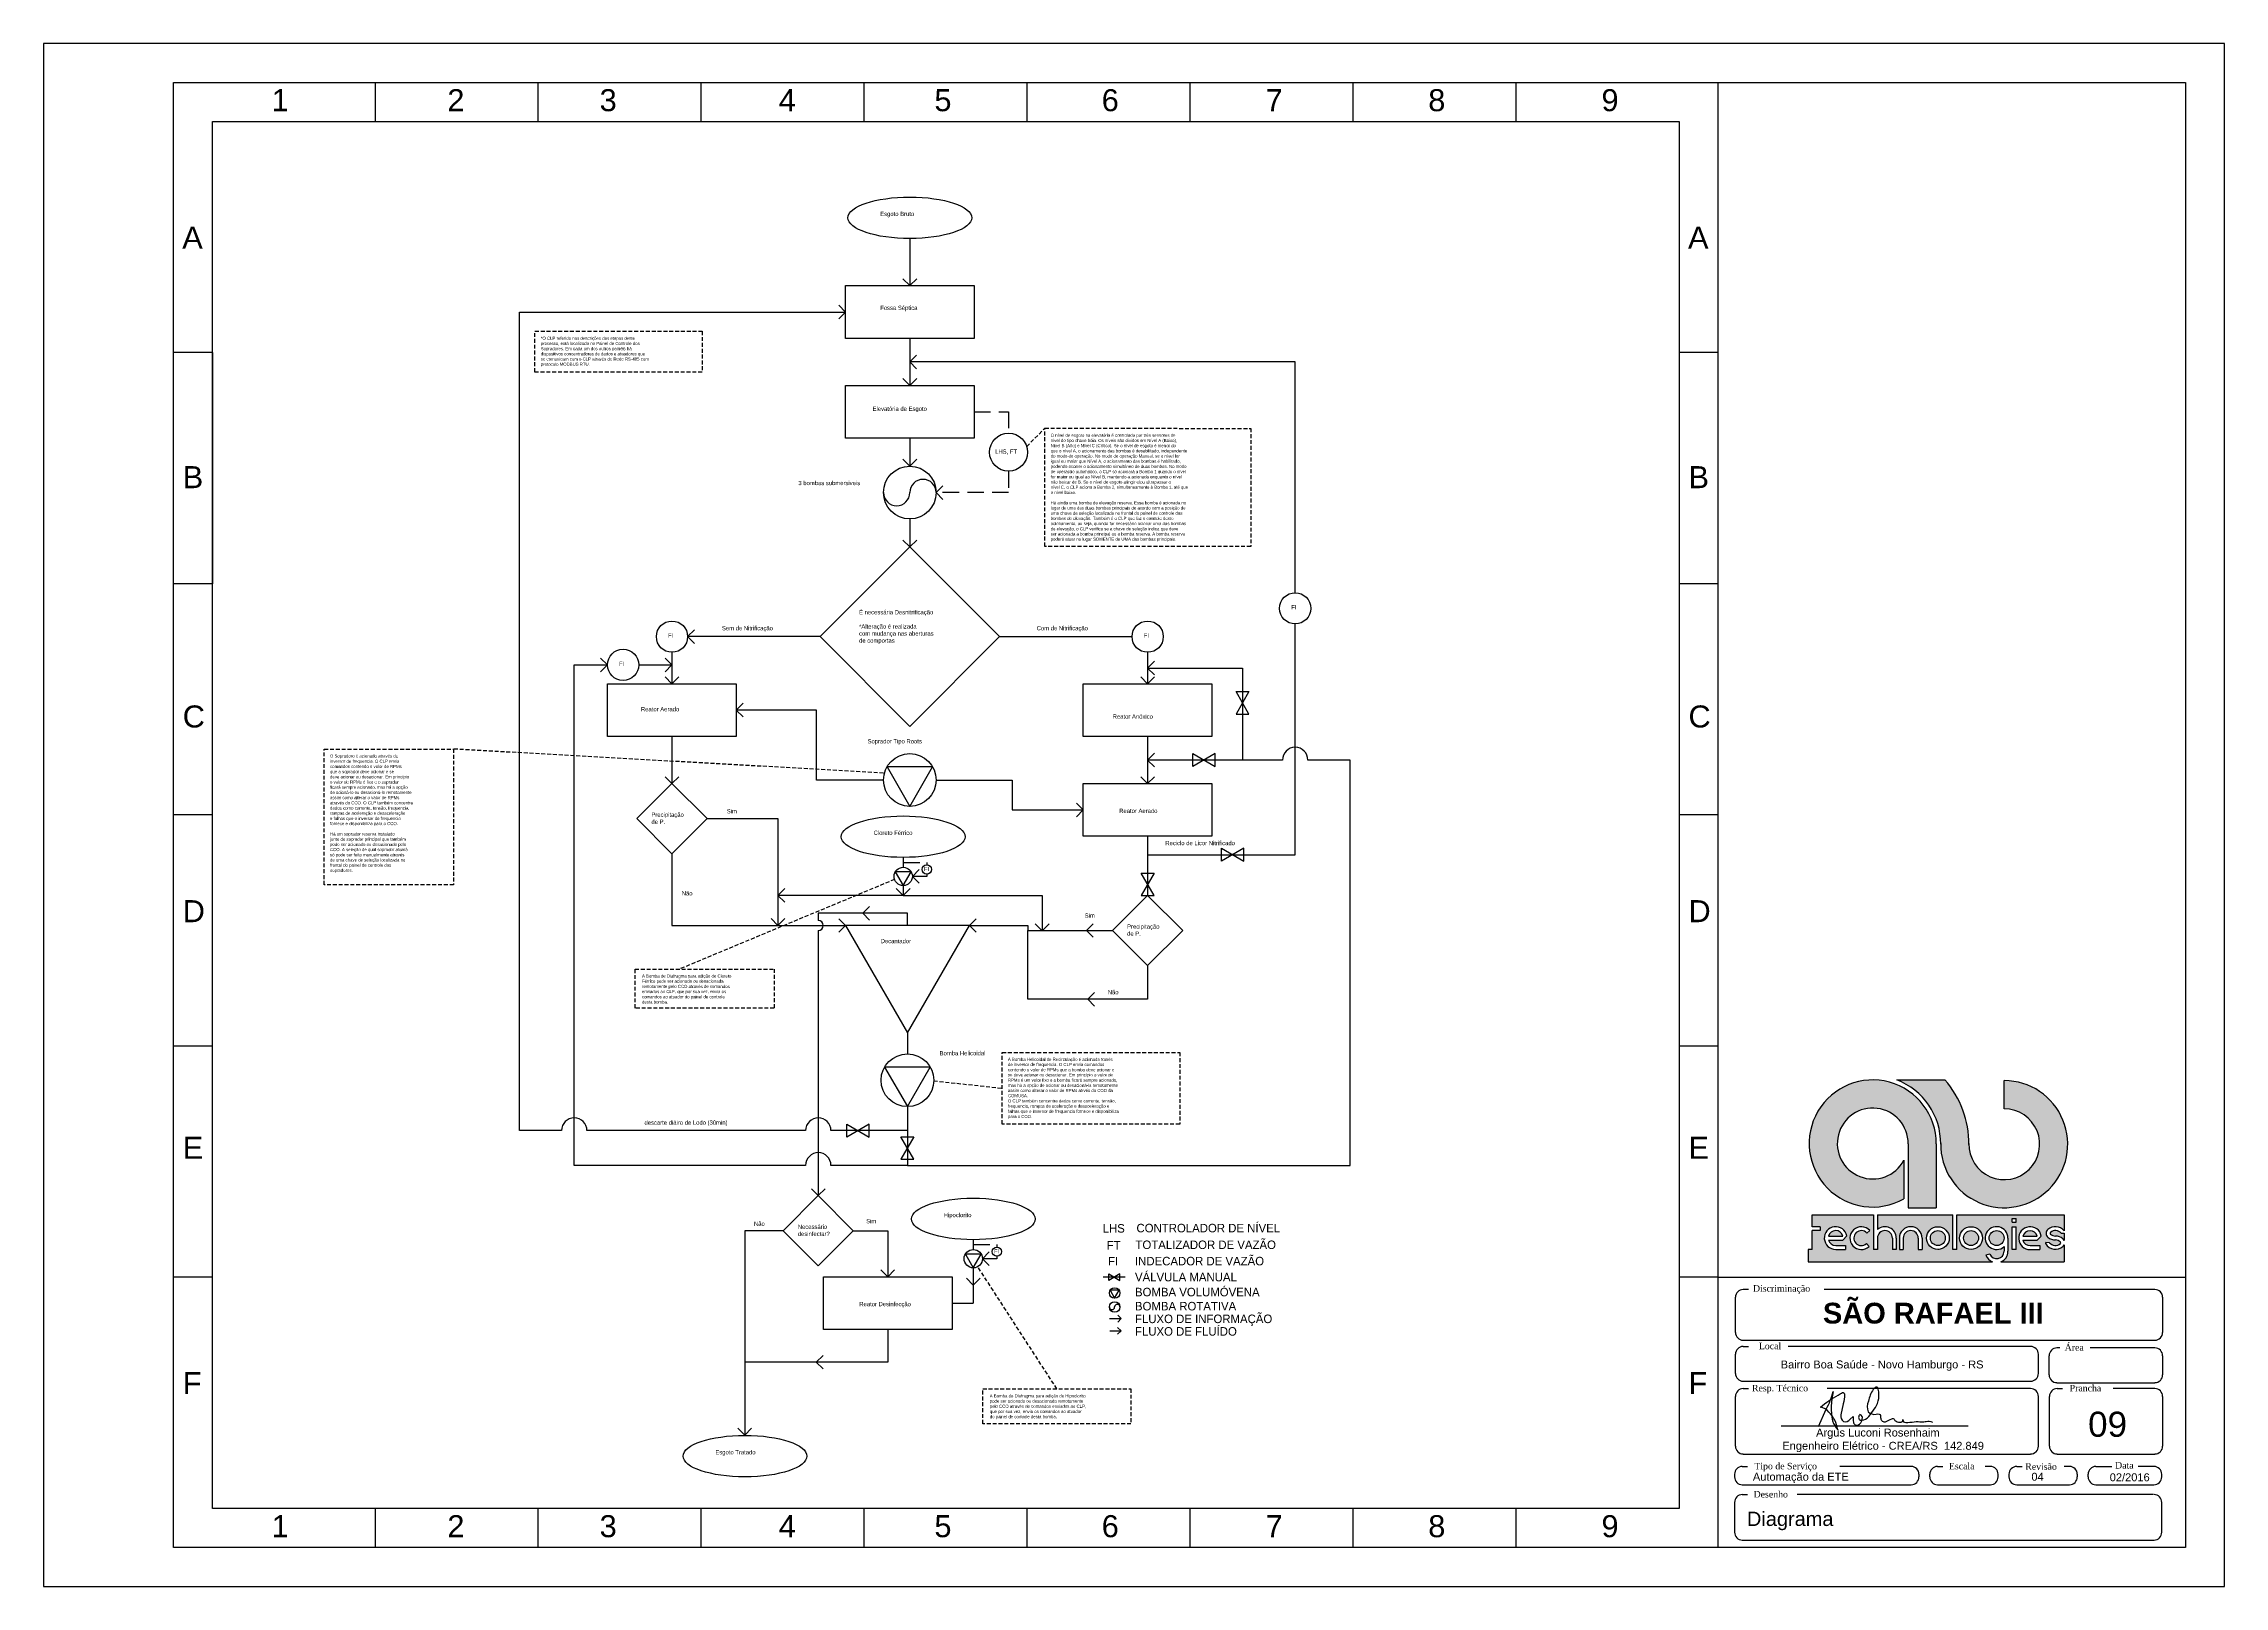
# Model space of a CAD drawing. Header units: millimetres. Extents: x 100 to 1689, y 100 to 694.
# Drawn here: x 100 to 940, y 100 to 694 of the extents above; entities that cross this region are included whole.
import ezdxf

# ---------------------------------------------------------------- set-up
doc = ezdxf.new("R2010")
doc.units = ezdxf.units.MM
doc.linetypes.add('DASHED', pattern=[0.75, 0.5, -0.25])
doc.linetypes.add('DASHED2', pattern=[9.525, 6.35, -3.175])
doc.layers.add('selo', color=7, linetype='Continuous')
doc.styles.add('Notes', font='arial.ttf', dxfattribs={"height": 3})
doc.styles.get("Standard").update_dxf_attribs({"font": 'arial.ttf'})
doc.styles.add('TSKSB', font='romanc.shx')

msp = doc.modelspace()

# ---------------------------------------------------------------- hatches: boundary and pattern name
at = {"layer": 'selo'}
h = msp.add_hatch(color=0, dxfattribs=at)
h.dxf.hatch_style = 1
h.paths.add_polyline_path([(832.332, 294.976), (813.803, 294.976, -0.314958), (830.723, 270.213, 2.4111444), (855.212, 294.705), (855.212, 283.859, -2.4512895), (841.58, 270.517, 0.1824425)])
h.paths.add_polyline_path([(835.348, 243.041), (806.369, 243.041), (806.369, 237.406, -0.6429859), (813.628, 234.095), (813.628, 229.71), (812.117, 229.71), (812.117, 234.095, 1), (806.369, 234.095), (806.369, 229.71), (804.858, 229.71), (804.858, 243.041), (781.243, 243.041), (781.243, 238.48), (784.256, 238.48), (784.256, 236.969), (781.231, 236.969), (781.231, 229.71), (779.69, 229.71), (779.69, 224.92), (850.672, 224.92, -0.2140839), (848.152, 227.478), (849.605, 227.91, 0.8212421), (855.136, 229.007), (855.136, 230.784, -4.6020199), (856.647, 234.095), (856.647, 229.007, -0.3092381), (853.852, 224.92), (878.255, 224.92), (878.255, 231.448, -0.100697), (877.776, 230.829, -0.4598796), (871.2, 231.81), (871.2, 232.322), (872.69, 232.32, 0.4270744), (876.814, 231.998, 0.4108773), (876.815, 232.632, 0.1862025), (874.919, 233.365, -0.1813245), (872.046, 234.435, -0.458616), (872.044, 237.41, -0.4177401), (878.255, 236.929), (878.255, 243.041), (836.889, 243.041), (836.889, 229.707), (835.348, 229.707)])
h.paths.add_polyline_path([(834.016, 234.095, -1), (825.247, 234.095, -1)], flags=16)
h.paths.add_polyline_path([(832.506, 234.095, -1), (826.757, 234.095, -1)], flags=0)
h.paths.add_polyline_path([(846.795, 234.095, -1), (838.025, 234.095, -1)], flags=16)
h.paths.add_polyline_path([(845.284, 234.095, -1), (839.536, 234.095, -1)], flags=0)
h.paths.add_polyline_path([(823.586, 234.095), (823.586, 229.71), (822.075, 229.71), (822.075, 234.095, 1), (816.327, 234.095), (816.327, 229.71), (814.816, 229.71), (814.816, 234.095, -1)], flags=16)
h.paths.add_polyline_path([(858.22, 241.686), (859.761, 241.686), (859.761, 240.166), (858.22, 240.166)], flags=16)
h.paths.add_polyline_path([(858.22, 238.48), (859.761, 238.48), (859.761, 229.67), (858.22, 229.67)], flags=16)
h.paths.add_polyline_path([(869.471, 234.88), (867.938, 233.296), (862.393, 233.296, 0.3380231), (865.165, 231.18), (868.911, 231.18), (868.911, 229.67), (865.165, 229.67, -2.1236634)], flags=16)
h.paths.add_polyline_path([(862.385, 234.782, -0.7677784), (867.938, 234.811)], flags=0)
h.paths.add_polyline_path([(803.381, 237.046), (802.27, 236.023, 2.4142136), (802.101, 231.962), (803.124, 230.851, -2.4142136)], flags=16)
h.paths.add_polyline_path([(794.587, 234.921), (793.054, 233.337), (787.508, 233.337, 0.3380231), (790.281, 231.221), (794.027, 231.221), (794.027, 229.71), (790.281, 229.71, -2.1236634)], flags=16)
h.paths.add_polyline_path([(793.054, 234.852), (787.5, 234.823, -0.7677784)], flags=0)
h.paths.add_polyline_path([(826.757, 234.095, 1), (832.506, 234.095, 1)], flags=0)
h.paths.add_polyline_path([(845.284, 234.095, 1), (839.536, 234.095, 1)], flags=0)
h.paths.add_polyline_path([(849.388, 234.095, 1), (855.136, 234.095, 1)], flags=17)
h.paths.add_polyline_path([(867.938, 234.811, 0.7677784), (862.385, 234.782)], flags=0)
h.paths.add_polyline_path([(874.9, 234.875, -0.1813245), (877.774, 233.804, -0.1010132), (878.255, 233.184), (878.255, 235.918), (877.13, 235.919, 0.4270744), (873.006, 236.241, 0.4108773), (873.004, 235.608, 0.1862025)], flags=17)
h.paths.add_polyline_path([(793.054, 234.852, 0.7677784), (787.5, 234.823)], flags=0)
h = msp.add_hatch(color=0, dxfattribs=at)
h.dxf.hatch_style = 1
h.paths.add_polyline_path([(816.575, 249.205), (816.575, 264.057, -8.1827777), (818.191, 270.426), (818.191, 245.768), (829.005, 245.768), (829.005, 270.371, 3.7185239)])
h = msp.add_hatch(color=0, dxfattribs=at)
h.dxf.hatch_style = 1
h.paths.add_polyline_path([(787.5, 234.823), (793.054, 234.852, 0.7677784)])
h.paths.add_polyline_path([(826.757, 234.095, 1), (832.506, 234.095, 1)])
h.paths.add_polyline_path([(839.536, 234.095, 1), (845.284, 234.095, 1)])
h.paths.add_polyline_path([(862.385, 234.782), (867.938, 234.811, 0.7677784)])

# ---------------------------------------------------------------- linework, layer by layer
for p, q in [((227.778, 664), (227.778, 679)), ((290.556, 664), (290.556, 679)), ((353.333, 664), (353.333, 679)), ((416.111, 664), (416.111, 679)), ((478.889, 664), (478.889, 679)), ((541.667, 664), (541.667, 679)), ((604.444, 664), (604.444, 679)), ((667.222, 664), (667.222, 679)), ((745, 115), (745, 679)), ((433.649, 618.905), (433.649, 600.764)), ((433.649, 600.764), (431.003, 603.41)), ((433.649, 600.764), (436.296, 603.41)), ((283.273, 275.47), (283.273, 590.621)), ((283.273, 590.621), (408.868, 590.621)), ((408.868, 590.621), (406.25, 593.238)), ((408.868, 590.621), (406.25, 588.003)), ((433.649, 580.477), (433.649, 562.336)), ((165, 575), (150, 575)), ((165, 575), (165, 486)), ((433.649, 571.407), (436.266, 574.024)), ((582.097, 571.407), (433.649, 571.407)), ((433.649, 571.407), (436.266, 568.79)), ((582.097, 482.549), (582.097, 571.407)), ((745, 575), (730, 575)), ((433.649, 562.336), (431.003, 564.982)), ((433.649, 562.336), (436.296, 564.982)), ((433.649, 542.049), (433.649, 531.256)), ((433.649, 531.256), (431.003, 533.902)), ((433.649, 531.256), (436.296, 533.902)), ((443.793, 521.112), (446.41, 523.73)), ((443.793, 521.112), (446.41, 518.495)), ((433.649, 510.969), (433.649, 500.176)), ((433.649, 500.176), (431.003, 502.822)), ((433.649, 500.176), (436.296, 502.822)), ((165, 486), (150, 486)), ((745, 486), (730, 486)), ((582.097, 381.662), (582.097, 470.52)), ((348.055, 465.638), (350.672, 468.255)), ((399.112, 465.638), (348.055, 465.638)), ((348.055, 465.638), (350.672, 463.021)), ((468.187, 465.638), (519.244, 465.638)), ((304.396, 262.093), (304.396, 454.756)), ((304.396, 454.756), (317.177, 454.756)), ((317.177, 454.756), (314.56, 457.373)), ((317.177, 454.756), (314.56, 452.139)), ((329.206, 454.756), (342.04, 454.756)), ((342.04, 454.756), (339.423, 457.373)), ((342.04, 454.756), (339.423, 452.139)), ((342.04, 459.624), (342.04, 447.497)), ((525.259, 459.624), (525.259, 447.497)), ((525.259, 453.561), (527.876, 456.178)), ((342.04, 447.497), (339.394, 450.143)), ((342.04, 447.497), (344.686, 450.143)), ((525.259, 447.497), (522.612, 450.143)), ((525.259, 453.561), (561.782, 453.561)), ((525.259, 453.561), (527.876, 450.943)), ((525.259, 447.497), (527.905, 450.143)), ((561.782, 453.561), (561.782, 418.14)), ((366.822, 437.354), (369.439, 439.971)), ((397.763, 437.354), (366.822, 437.354)), ((366.822, 437.354), (369.439, 434.737)), ((397.763, 410.444), (397.763, 437.354)), ((564.274, 435.85), (559.289, 444.483)), ((559.289, 444.483), (564.274, 444.483)), ((564.274, 444.483), (559.289, 435.85)), ((559.289, 435.85), (564.274, 435.85)), ((342.04, 427.21), (342.04, 409.069)), ((525.259, 427.21), (525.259, 409.069)), ((525.259, 418.14), (527.876, 420.757)), ((551.237, 420.632), (542.604, 415.648)), ((542.604, 415.648), (542.604, 420.632)), ((542.604, 420.632), (551.237, 415.648)), ((551.237, 415.648), (551.237, 420.632)), ((342.04, 409.069), (339.394, 411.716)), ((342.04, 409.069), (344.686, 411.716)), ((525.259, 409.069), (522.612, 411.716)), ((525.259, 418.14), (527.876, 415.523)), ((577.216, 418.14), (525.259, 418.14)), ((525.259, 409.069), (527.905, 411.716)), ((603.244, 418.14), (586.979, 418.14)), ((603.244, 262.093), (603.244, 418.14)), ((423.506, 410.444), (397.763, 410.444)), ((443.793, 410.444), (473.083, 410.444)), ((473.083, 410.444), (473.083, 398.926)), ((165, 397), (150, 397)), ((355.535, 395.574), (382.854, 395.574)), ((382.854, 395.574), (382.854, 354.425)), ((473.083, 398.926), (500.477, 398.926)), ((500.477, 398.926), (497.86, 401.543)), ((500.477, 398.926), (497.86, 396.309)), ((745, 397), (730, 397)), ((525.259, 388.783), (525.259, 365.997)), ((342.04, 382.079), (342.04, 354.425)), ((431.093, 380.632), (431.093, 376.842)), ((525.259, 381.662), (582.097, 381.662)), ((562.311, 384.154), (553.678, 379.17)), ((553.678, 379.17), (553.678, 384.154)), ((553.678, 384.154), (562.311, 379.17)), ((562.311, 379.17), (562.311, 384.154)), ((431.093, 369.787), (431.093, 365.997)), ((434.621, 373.314), (437.238, 375.931)), ((434.621, 373.314), (437.238, 370.697)), ((527.751, 365.997), (522.766, 374.63)), ((522.766, 374.63), (527.751, 374.63)), ((527.751, 374.63), (522.766, 365.997)), ((382.854, 365.997), (385.471, 368.614)), ((431.093, 365.997), (382.854, 365.997)), ((382.854, 365.997), (385.471, 363.38)), ((415.561, 359.12), (418.178, 361.738)), ((431.093, 365.997), (428.447, 368.643)), ((431.093, 365.997), (433.739, 368.643)), ((431.093, 365.997), (484.621, 365.997)), ((484.621, 365.997), (484.621, 352.363)), ((522.766, 365.997), (527.751, 365.997)), ((342.04, 354.425), (408.868, 354.425)), ((382.854, 354.425), (380.208, 357.071)), ((382.854, 354.425), (385.5, 357.071)), ((432.725, 359.12), (398.396, 359.12)), ((398.396, 359.12), (398.396, 356.344)), ((408.868, 354.425), (406.25, 357.042)), ((408.868, 354.425), (406.25, 351.808)), ((415.561, 359.12), (418.178, 356.503)), ((432.725, 354.425), (432.725, 359.12)), ((456.582, 354.425), (459.199, 357.042)), ((456.582, 354.425), (459.199, 351.808)), ((456.582, 354.425), (479.161, 354.425)), ((479.161, 354.425), (479.161, 352.502)), ((484.621, 352.363), (481.975, 355.01)), ((484.621, 352.363), (487.267, 355.01)), ((501.677, 352.502), (504.294, 355.119)), ((398.396, 352.506), (398.396, 352.398)), ((398.396, 352.398), (398.396, 250.424)), ((479.161, 352.502), (511.763, 352.502)), ((479.161, 326.049), (479.161, 352.502)), ((501.677, 352.502), (504.294, 349.884)), ((525.259, 339.006), (525.259, 326.049)), ((502.21, 326.049), (504.827, 328.666)), ((525.259, 326.049), (479.161, 326.049)), ((502.21, 326.049), (504.827, 323.432)), ((432.725, 313.103), (432.725, 304.982)), ((165, 308), (150, 308)), ((745, 308), (730, 308)), ((418.001, 277.962), (409.368, 272.978)), ((409.368, 272.978), (409.368, 277.962)), ((409.368, 277.962), (418.001, 272.978)), ((418.001, 272.978), (418.001, 277.962)), ((432.725, 284.695), (432.725, 275.47)), ((299.514, 275.47), (283.273, 275.47)), ((393.515, 275.47), (309.277, 275.47)), ((432.725, 275.47), (403.278, 275.47)), ((435.217, 264.465), (430.233, 273.098)), ((430.233, 273.098), (435.217, 273.098)), ((435.217, 273.098), (430.233, 264.465)), ((432.725, 275.47), (432.725, 262.093)), ((393.515, 262.093), (304.396, 262.093)), ((432.725, 262.093), (403.278, 262.093)), ((430.233, 264.465), (435.217, 264.465)), ((432.725, 262.093), (603.244, 262.093)), ((398.396, 250.424), (395.75, 253.071)), ((398.396, 250.424), (401.043, 253.071)), ((370.097, 236.929), (370.074, 158.127)), ((384.901, 236.929), (370.097, 236.929)), ((411.891, 236.929), (425.142, 236.929)), ((425.142, 236.929), (425.142, 219.182)), ((458.103, 233.464), (458.103, 229.674)), ((461.63, 226.146), (464.247, 228.763)), ((165, 219), (150, 219)), ((425.142, 219.182), (422.496, 221.828)), ((425.142, 219.182), (427.788, 221.828)), ((458.103, 215.953), (455.456, 218.599)), ((458.103, 222.619), (458.103, 209.038)), ((458.103, 215.953), (460.749, 218.599)), ((461.63, 226.146), (464.247, 223.529)), ((516.587, 219.015), (508.077, 219.015)), ((514.593, 220.261), (510.276, 217.769)), ((510.276, 217.769), (510.276, 220.261)), ((510.276, 220.261), (514.593, 217.769)), ((514.593, 217.769), (514.593, 220.261)), ((745, 219), (730, 219)), ((449.924, 209.038), (458.103, 209.038)), ((515.072, 203.086), (513.763, 204.394)), ((515.072, 203.086), (513.763, 201.777)), ((425.142, 198.895), (425.142, 186.317)), ((510.642, 198.405), (515.012, 198.405)), ((515.012, 198.405), (513.704, 199.713)), ((515.012, 198.405), (513.704, 197.096)), ((425.142, 186.317), (370.097, 186.317)), ((397.62, 186.317), (400.237, 188.934)), ((397.62, 186.317), (400.237, 183.7)), ((370.074, 158.251), (367.427, 160.897)), ((370.074, 158.251), (372.72, 160.897)), ((227.778, 115), (227.778, 130)), ((290.556, 115), (290.556, 130)), ((353.333, 115), (353.333, 130)), ((416.111, 115), (416.111, 130)), ((478.889, 115), (478.889, 130)), ((541.667, 115), (541.667, 130)), ((604.444, 115), (604.444, 130)), ((667.222, 115), (667.222, 130))]:
    msp.add_line(p, q)
at = {"linetype": 'DASHED2'}
for p, q in [((458.431, 552.193), (471.686, 552.193)), ((471.686, 552.193), (471.686, 543.973)), ((471.686, 529.332), (471.686, 521.112)), ((471.686, 521.112), (443.793, 521.112)), ((431.093, 378.737), (440.175, 378.737)), ((440.175, 378.737), (440.175, 377.808)), ((440.175, 373.314), (434.621, 373.314)), ((440.175, 374.243), (440.175, 373.314)), ((458.103, 231.569), (467.185, 231.569)), ((467.185, 231.569), (467.185, 230.64)), ((467.185, 227.075), (467.185, 226.146)), ((467.185, 226.146), (461.63, 226.146)), ((510.531, 203.086), (515.072, 203.086))]:
    msp.add_line(p, q, dxfattribs=at)
at = {"linetype": 'DASHED', "ltscale": 3}
for p, q in [((478.669, 538.852), (485.656, 545.866)), ((423.506, 413.116), (257.93, 422.357)), ((427.761, 372.155), (345.005, 337.679)), ((442.866, 294.635), (469.203, 291.799)), ((490.288, 176.024), (459.815, 223.062))]:
    msp.add_line(p, q, dxfattribs=at)
for points in [[(100, 100), (940, 100), (940, 693.939), (100, 693.939)], [(150, 679), (925, 679), (925, 115), (150, 115)], [(165, 664), (730, 664), (730, 130), (165, 130)], [(408.868, 600.764), (458.431, 600.764), (458.431, 580.477), (408.868, 580.477)], [(408.868, 562.336), (458.431, 562.336), (458.431, 542.049), (408.868, 542.049)], [(468.187, 465.638), (433.649, 500.176), (399.112, 465.638), (433.649, 431.101)], [(317.258, 447.497), (366.822, 447.497), (366.822, 427.21), (317.258, 427.21)], [(500.477, 447.497), (550.04, 447.497), (550.04, 427.21), (500.477, 427.21)], [(433.649, 400.302), (442.432, 415.515), (424.867, 415.515)], [(342.04, 382.079), (355.535, 395.574), (342.04, 409.069), (328.545, 395.574)], [(500.477, 409.069), (550.04, 409.069), (550.04, 388.783), (500.477, 388.783)], [(431.093, 369.787), (434.148, 375.078), (428.038, 375.078)], [(525.259, 339.006), (538.754, 352.502), (525.259, 365.997), (511.763, 352.502)], [(408.868, 354.425), (432.725, 313.103), (456.582, 354.425)], [(432.725, 284.697), (441.508, 299.909), (423.942, 299.909)], [(398.396, 223.434), (411.891, 236.929), (398.396, 250.424), (384.901, 236.929)], [(458.103, 222.619), (461.158, 227.91), (455.048, 227.91)], [(400.36, 219.182), (449.924, 219.182), (449.924, 198.895), (400.36, 198.895)], [(512.545, 210.93), (514.302, 213.972), (510.789, 213.972)]]:
    msp.add_lwpolyline(points, close=True)
for points in [[(289.254, 583.207), (353.657, 583.207), (353.657, 567.512), (289.254, 567.512)], [(485.656, 545.866), (564.988, 545.816), (564.988, 500.336), (485.656, 500.386)], [(208.075, 422.357), (257.93, 422.357), (257.93, 370.074), (208.075, 370.074)], [(327.804, 337.679), (381.394, 337.679), (381.394, 322.611), (327.804, 322.611)], [(469.203, 305.597), (537.629, 305.597), (537.629, 278.001), (469.203, 278.001)], [(461.761, 176.024), (518.816, 176.024), (518.816, 162.603), (461.761, 162.603)]]:
    msp.add_lwpolyline(points, close=True, dxfattribs=at)
for centre, radius in [((471.686, 536.653), 7.321), ((433.649, 521.112), 10.143), ((582.097, 476.534), 6.014), ((342.04, 465.638), 6.014), ((525.259, 465.638), 6.014), ((323.191, 454.756), 6.014), ((433.649, 410.444), 10.143), ((431.093, 373.314), 3.528), ((440.175, 376.025), 1.783), ((432.725, 294.839), 10.143), ((458.103, 226.146), 3.528), ((467.185, 228.857), 1.783), ((512.545, 212.958), 2.029), ((512.545, 207.559), 2.029)]:
    msp.add_circle(centre, radius)
for centre, radius, start, end in [((428.578, 521.112), 5.072, 180, 0), ((438.721, 521.112), 5.072, 0, 180), ((582.097, 418.14), 4.881, 0, 180), ((398.396, 354.425), 1.919, 270, 90), ((304.396, 275.47), 4.881, 0, 180), ((398.396, 275.47), 4.881, 0, 180), ((398.396, 262.093), 4.881, 0, 180), ((511.531, 207.559), 1.014, 180, 0), ((513.56, 207.559), 1.014, 0, 180)]:
    msp.add_arc(centre, radius, start, end)
for centre in [(433.649, 626.892), (431.093, 388.619), (458.103, 241.451), (370.155, 150.14)]:
    msp.add_ellipse(centre, major_axis=(23.841, 0), ratio=0.3350162)
at = {"layer": 'selo', "color": 0}
for p, q in [((813.803, 294.976), (832.332, 294.976)), ((855.212, 283.859), (855.212, 294.705)), ((818.191, 270.426), (818.191, 245.768)), ((829.005, 270.371), (829.005, 245.768)), ((816.575, 264.057), (816.575, 249.205)), ((818.191, 245.768), (829.005, 245.768)), ((781.231, 229.71), (781.231, 236.969)), ((784.256, 236.969), (781.231, 236.969)), ((781.243, 238.48), (781.243, 243.041)), ((781.243, 243.041), (804.858, 243.041)), ((784.256, 238.48), (781.243, 238.48)), ((784.256, 238.48), (784.256, 236.969)), ((802.27, 236.023), (803.381, 237.046)), ((804.858, 243.041), (804.858, 229.71)), ((806.369, 243.041), (806.369, 237.406)), ((806.369, 243.041), (835.348, 243.041)), ((835.348, 229.707), (835.348, 243.041)), ((836.889, 243.041), (878.255, 243.041)), ((836.889, 229.707), (836.889, 243.006)), ((858.22, 240.166), (858.22, 241.686)), ((858.22, 241.686), (859.761, 241.686)), ((858.22, 240.166), (859.761, 240.166)), ((858.22, 229.67), (858.22, 238.48)), ((858.22, 238.48), (859.761, 238.48)), ((859.761, 240.166), (859.761, 241.686)), ((859.761, 229.67), (859.761, 238.48)), ((877.13, 235.919), (878.255, 235.918)), ((878.255, 243.041), (878.255, 236.929)), ((878.255, 235.918), (878.255, 233.184)), ((781.231, 229.71), (779.69, 229.71)), ((779.69, 229.71), (779.69, 224.92)), ((787.5, 234.823), (793.054, 234.852)), ((787.508, 233.337), (793.054, 233.337)), ((790.281, 231.221), (794.027, 231.221)), ((790.281, 229.71), (794.027, 229.71)), ((793.054, 233.337), (794.587, 234.921)), ((794.027, 231.221), (794.027, 229.71)), ((802.101, 231.962), (803.124, 230.851)), ((806.369, 229.71), (804.858, 229.71)), ((806.369, 234.095), (806.369, 229.71)), ((812.117, 234.095), (812.117, 229.71)), ((813.628, 229.71), (812.117, 229.71)), ((813.628, 234.095), (813.628, 229.71)), ((814.816, 234.095), (814.816, 229.71)), ((814.816, 229.71), (816.327, 229.71)), ((816.327, 234.095), (816.327, 229.71)), ((822.075, 234.095), (822.075, 229.71)), ((822.075, 229.71), (823.586, 229.71)), ((823.586, 234.095), (823.586, 229.71)), ((830.17, 229.743), (829.632, 229.71)), ((836.889, 229.707), (835.348, 229.707)), ((849.605, 227.91), (848.152, 227.478)), ((855.136, 230.784), (855.136, 229.007)), ((856.647, 234.095), (856.647, 229.007)), ((859.761, 229.67), (858.22, 229.67)), ((862.385, 234.782), (867.938, 234.811)), ((862.393, 233.296), (867.938, 233.296)), ((865.165, 231.18), (868.911, 231.18)), ((865.165, 229.67), (868.911, 229.67)), ((867.938, 233.296), (869.471, 234.88)), ((868.911, 231.18), (868.911, 229.67)), ((872.69, 232.32), (871.2, 232.322)), ((871.2, 231.81), (871.2, 232.322)), ((878.255, 231.448), (878.255, 224.92)), ((745, 219), (925, 219)), ((779.69, 224.92), (850.672, 224.92)), ((853.852, 224.92), (878.255, 224.92)), ((751.607, 211.283), (751.607, 197.783)), ((756.689, 214.332), (754.656, 214.332)), ((913.214, 214.332), (785.841, 214.332)), ((916.263, 197.783), (916.263, 211.283)), ((754.656, 194.734), (913.214, 194.734)), ((751.607, 189.347), (751.607, 181.994)), ((754.656, 192.396), (756.689, 192.396)), ((865.345, 192.396), (771.935, 192.396)), ((868.395, 181.994), (868.395, 189.347)), ((872.46, 181.435), (872.46, 188.788)), ((876.564, 191.837), (875.509, 191.837)), ((913.214, 191.837), (888.362, 191.837)), ((916.263, 181.435), (916.263, 188.788)), ((754.656, 178.944), (865.345, 178.944)), ((875.509, 178.385), (913.214, 178.385)), ((751.607, 173.136), (751.607, 153.977)), ((754.656, 176.185), (756.689, 176.185)), ((865.345, 176.185), (786.998, 176.185)), ((868.395, 153.977), (868.395, 173.136)), ((872.551, 173.136), (872.551, 153.977)), ((875.6, 176.185), (877.633, 176.185)), ((913.214, 176.185), (897.135, 176.189)), ((916.263, 153.977), (916.263, 173.136)), ((769.313, 161.862), (841.301, 161.862)), ((751.26, 143.148), (751.26, 142.132)), ((754.309, 146.198), (756.342, 146.198)), ((754.656, 150.928), (865.345, 150.928)), ((819.358, 146.198), (791.916, 146.198)), ((822.408, 142.132), (822.408, 143.148)), ((826.473, 143.148), (826.473, 142.132)), ((829.522, 146.198), (831.555, 146.198)), ((849.85, 146.198), (847.818, 146.198)), ((852.9, 142.132), (852.9, 143.148)), ((856.965, 143.148), (856.965, 142.132)), ((860.014, 146.198), (862.047, 146.198)), ((875.6, 150.928), (913.214, 150.928)), ((880.342, 146.198), (878.31, 146.198)), ((883.392, 142.132), (883.392, 143.148)), ((887.457, 143.148), (887.457, 142.132)), ((890.506, 146.198), (896.702, 146.198)), ((912.867, 146.198), (906.789, 146.198)), ((915.916, 142.132), (915.916, 143.148)), ((754.309, 139.083), (819.358, 139.083)), ((754.309, 135.362), (756.342, 135.362)), ((912.721, 135.313), (775.47, 135.362)), ((829.522, 139.083), (849.85, 139.083)), ((860.014, 139.083), (880.342, 139.083)), ((890.506, 139.083), (912.867, 139.083)), ((751.26, 132.313), (751.26, 120.825)), ((915.892, 120.81), (915.941, 132.313)), ((754.309, 117.825), (912.892, 117.825))]:
    msp.add_line(p, q, dxfattribs=at)
msp.add_lwpolyline([(745, 115), (745, 219), (925, 219), (925, 115)], close=True, dxfattribs=at)
at = {"layer": 'selo', "color": 0, "linetype": 'Continuous', "transparency": 33554687}
msp.add_lwpolyline([(783.715, 161.571), (786.63, 168.216, 0.0599304), (789.332, 175.039, 0.114734), (789.083, 163.667, 0.1055746), (791.11, 160.291, 0.1527921), (787.626, 167.079, 0.174248), (784.39, 169.033, -0.042414), (791.181, 173.618, 0.0315245), (792.887, 174.613, -0.5909512), (793.634, 173.831, -0.0720003), (793.172, 170.242), (792.283, 166.013, 0.292783), (793.279, 163.419, 0.292783), (795.874, 164.343), (797.012, 165.373, 0.0842368), (797.118, 163.205, 0.426622), (798.789, 162.033, 0.2406477), (800.531, 164.414, 0.3821758), (799.642, 166.155, 0.4936061), (799.642, 163.987, 0.2209073), (802.416, 164.769, 0.0807285), (806.398, 170.455, 0.1135703), (806.913, 174.353, 0.1019582), (806.479, 176.38, 0.3561959), (805.743, 176.663, 0.1925252), (804.762, 175.821, 0.0988767), (802.913, 171.308, 0.195151), (802.807, 167.221, 0.2463023), (805.864, 166.262, -0.1244237), (807.065, 166.311, -0.323775), (807.565, 165.755, 0.1156411), (807.713, 164.343, 0.4327556), (809.704, 163.419, -0.0314428), (811.857, 164.539, -0.3432079), (812.819, 164.331, 0.2483362), (814.468, 163.277), (815.444, 163.245, 0.5538728), (816.152, 164.188, 0.4741882), (817.241, 163.134, 0.0489926), (820.548, 163.348, -0.0709642), (823.463, 163.312, 0.086771), (825.089, 163.518, -0.1513319), (827.532, 163.236)], format="xyb", dxfattribs=at)
at = {"layer": 'selo', "color": 0}
for centre, radius in [((829.632, 234.095), 4.385), ((829.632, 234.095), 2.874), ((842.41, 234.095), 4.385), ((842.41, 234.095), 2.874), ((852.262, 234.095), 2.874)]:
    msp.add_circle(centre, radius, dxfattribs=at)
for centre, radius, start, end in [((804.537, 270.507), 24.468, 359.679954, 299.471579), ((804.557, 270.496), 26.168, 359.379886, 69.308849), ((855.191, 270.236), 24.468, 179.365883, 89.952778), ((804.557, 270.496), 37.024, 359.354192, 41.391096), ((804.549, 270.498), 13.643, 359.697906, 331.828115), ((855.212, 270.225), 13.634, 178.813767, 90), ((790.281, 234.095), 4.385, 10.860063, 270), ((790.281, 234.095), 2.874, 15.261662, 165.326761), ((800.155, 234.077), 4.385, 42.622082, 312.622082), ((800.155, 234.077), 2.874, 42.622082, 312.622082), ((809.243, 234.095), 4.385, 0, 130.961787), ((809.243, 234.095), 2.874, 0, 180), ((819.201, 234.095), 4.385, 0, 180), ((819.201, 234.095), 2.874, 0, 180), ((852.262, 234.095), 4.385, 0, 310.961787), ((865.165, 234.054), 4.385, 10.860063, 270), ((865.165, 234.054), 2.874, 15.261662, 165.326761), ((873.325, 235.923), 1.963, 130.761971, 229.309765), ((874.912, 234.101), 4.379, 40.226229, 130.915223), ((873.325, 235.923), 0.45, 127.135516, 232.259148), ((874.902, 237.699), 2.824, 227.775734, 270.15365), ((874.914, 234.106), 2.863, 39.285028, 131.78937), ((790.281, 234.095), 2.874, 195.294234, 270), ((852.262, 229.007), 4.385, 200.399608, 248.734403), ((852.262, 229.007), 2.874, 202.422877, 0), ((852.262, 229.007), 4.385, 291.265597, 0), ((865.165, 234.054), 2.874, 195.294234, 270), ((874.908, 234.138), 4.379, 212.128282, 310.915223), ((874.91, 237.732), 4.367, 229.010816, 270.041767), ((874.906, 234.133), 2.863, 219.285028, 311.78937), ((874.909, 230.508), 4.367, 49.010816, 90.041767), ((874.918, 230.541), 2.824, 47.775734, 90.15365), ((876.494, 232.316), 0.45, 307.135516, 52.259148), ((876.494, 232.316), 1.963, 26.237505, 49.309765), ((876.494, 232.316), 1.963, 310.761971, 333.762495), ((754.656, 211.283), 3, 90, 180), ((913.214, 211.283), 3, 0, 90), ((754.656, 197.783), 3, 180, 270), ((913.214, 197.783), 3, 270, 0), ((754.656, 189.347), 3, 90, 180), ((865.345, 189.347), 3, 0, 90), ((875.509, 188.788), 3, 90, 180), ((913.214, 188.788), 3, 0, 90), ((754.656, 181.994), 3, 180, 270), ((865.345, 181.994), 3, 270, 0), ((875.509, 181.435), 3, 180, 270), ((913.214, 181.435), 3, 270, 0), ((754.656, 173.136), 3, 90, 180), ((865.345, 173.136), 3, 0, 90), ((875.6, 173.136), 3, 90, 180), ((913.214, 173.136), 3, 0, 90), ((754.656, 153.977), 3, 180, 270), ((865.345, 153.977), 3, 270, 0), ((875.6, 153.977), 3, 180, 270), ((913.214, 153.977), 3, 270, 0), ((754.309, 143.148), 3, 90, 180), ((819.358, 143.148), 3, 0, 90), ((829.522, 143.148), 3, 90, 180), ((849.85, 143.148), 3, 0, 90), ((860.014, 143.148), 3, 90, 180), ((880.342, 143.148), 3, 0, 90), ((890.506, 143.148), 3, 90, 180), ((912.867, 143.148), 3, 0, 90), ((754.309, 142.132), 3, 180, 270), ((754.309, 132.313), 3, 90, 180), ((819.358, 142.132), 3, 270, 0), ((829.522, 142.132), 3, 180, 270), ((849.85, 142.132), 3, 270, 0), ((860.014, 142.132), 3, 180, 270), ((880.342, 142.132), 3, 270, 0), ((890.506, 142.132), 3, 180, 270), ((912.867, 142.132), 3, 270, 0), ((912.892, 132.313), 3, 0, 90), ((754.309, 120.825), 3, 180, 270), ((912.892, 120.825), 3, 270, 0)]:
    msp.add_arc(centre, radius, start, end, dxfattribs=at)

# ---------------------------------------------------------------- texts
at = {"style": 'Notes'}
for s, p in [('1', (187.799, 667.928)), ('2', (255.514, 667.928)), ('3', (314.164, 667.928)), ('4', (383.167, 667.928)), ('5', (443.111, 667.928)), ('6', (507.551, 667.928)), ('7', (570.688, 667.928)), ('8', (633.339, 667.928)), ('9', (700.065, 667.928)), ('A', (153.395, 615.026)), ('A', (733.395, 615.026)), ('B', (153.571, 522.795)), ('B', (733.571, 522.795)), ('C', (153.571, 430.658)), ('C', (733.571, 430.658)), ('D', (153.571, 355.709)), ('D', (733.571, 355.709)), ('E', (153.571, 264.608)), ('E', (733.571, 264.608)), ('F', (153.571, 174.012)), ('F', (733.571, 174.012)), ('1', (187.799, 118.928)), ('2', (255.514, 118.928)), ('3', (314.164, 118.928)), ('4', (383.167, 118.928)), ('5', (443.111, 118.928)), ('6', (507.551, 118.928)), ('7', (570.688, 118.928)), ('8', (633.339, 118.928)), ('9', (700.065, 118.928))]:
    msp.add_text(s, height=8.485, dxfattribs=at).set_placement(p)
at = {"attachment_point": 1, "style": 'TSKSB'}
for s, width, heights, insert, char_height in [('{\\Ftxt|c0;Esgoto Bruto}', 10870.47895, [0], (422.249, 629.219), 1.64013), ('{\\Ftxt|c0;Fossa Séptica}', 10870.47895, [0], (422.249, 593.048), 1.64013), ('{\\Ftxt|c0;*O CLP referido nas descrições das etapas deste \\Pprocesso, está localizado no Painel de Controle dos\\PSopradores. Em cada um dos outros painéis há \\Pdispositivos concentradores de dados e atuadores que \\Pse comunicam com o CLP através de Rede RS-485 com \\Pprotocolo MODBUS RTU. \\P }', 11909.13945, [0], (291.492, 581.115), 1.2), ('{\\Ftxt|c0;Elevatória de Esgoto}', 11909.13945, [0], (419.317, 554.186), 1.64013), ('{\\Ftxt|c0;LHS, FT}', 11909.13945, [0], (466.524, 537.695), 1.64013), ('{\\Ftxt|c0;O nível de esgoto na elevatória é controlado por três sensores de \\Pnível do tipo chave bóia. Os níveis são dividos em Nível A (Baixo), \\PNível B (Alto) e Nível C (Crítico). Se o nível de esgoto é menor do \\Pque o nível A, o acionamento das bombas é desabilitado, independente \\Pdo modo de operação. No modo de operação Manual, se o nível for \\Pigual ou maior que Nível A, o acionamento das bombas é habilitado, \\Ppodendo ocorrer o acionamento simultâneo de duas bombas. No modo \\Pde operação automático, o CLP só acionará a Bomba 1 quando o nível \\Pfor maior ou igual ao Nível B, mantendo-a acionada enquanto o nível \\Pnão baixar de B. Se o nível de esgoto atingir e/ou ultrapassar o \\Pnível C, o CLP aciona a Bomba 2, simultaneamente à Bomba 1, até que \\Po nível baixe.\\P\\PHá ainda uma bomba de elevação reserva. Essa bomba é acionada no \\Plugar de uma das duas bombas principais de acordo com a posição de \\Puma chave de seleção localizada no frontal do painel de controle das \\Pbombas de elevação. Também é o CLP que faz o controle deste \\Pacionamento, ou seja, quando for necessário acionar uma das bombas \\Pde elevação, o CLP verifica se a chave de seleção indica que deve \\Pser acionada a bomba principal ou a bomba reserva. A bomba reserva \\Ppoderá atuar no lugar SOMENTE de UMA das bombas principais.}', 11909.13945, [0], (487.895, 543.774), 1.2), ('{\\Ftxt|c0;3 bombas submersiveis}', 11909.13945, [0], (390.727, 525.596), 1.64013), ('{\\Ftxt|c0;É necessária Desnitrificação\\P\\P*Alteração é realizada\\Pcom mudança nas aberturas\\Pde comportas}', 10870.47895, [0], (414.103, 475.862), 1.64013), ('{\\Ftxt|c0;FI}', 1923.51071, [0], (580.576, 477.801), 1.64013), ('{\\Ftxt|c0;FI}', 1923.51071, [0], (340.519, 466.904), 1.64013), ('{\\Ftxt|c0;Sem de Nitrificação}', 10870.47895, [0], (361.289, 469.72), 1.64013), ('{\\Ftxt|c0;Com de Nitrificação}', 10870.47895, [0], (482.494, 469.72), 1.64013), ('{\\Ftxt|c0;FI}', 1923.51071, [0], (523.737, 466.904), 1.64013), ('{\\Ftxt|c0;FI}', 1923.51071, [0], (321.67, 456.022), 1.64013), ('{\\Ftxt|c0;Reator Aerado}', 10870.47895, [0], (330.097, 438.528), 1.64013), ('{\\Ftxt|c0;Reator Anóxico}', 10870.47895, [0], (511.797, 435.696), 1.64013), ('{\\Ftxt|c0;O Sopradoro é acionado através de\\Pinversor de frequencia. O CLP envia \\Pcomandos contendo o valor de RPMs \\Pque a soprador deve acionar e se \\Pdeve acionar ou desacionar. Em princípio \\Po valor de RPMs é fixo e o soprador \\Pficará sempre acionado, mas há a opção \\Pde acioná-lo ou desacioná-lo remotamente \\Passim como alterar o valor de RPMs \\Patravés do CCO. O CLP também concentra \\Pdados como corrente, tensão, frequencia, \\Prampas de aceleração e desaceleração \\Pe falhas que o inversor de frequencia \\Pfornece e disponibiliza para o CCO.\\P\\PHá um soprador reserva instalado\\Pjunto do soprador principal que também\\Ppode ser acionado ou desacionado pelo\\PCCO. A seleção de qual soprador atuará \\Psó pode ser feita manualmente através \\Pde uma chave de seleção localizada no \\Pfrontal do painel de controle dos \\Psopradores.  }', 11909.13945, [0], (210.314, 420.265), 1.2), ('{\\Ftxt|c0;Soprador Tipo Roots}', 11909.13945, [0], (417.368, 426.17), 1.64013), ('{\\Ftxt|c0;Precipitação\\Pde P.}', 10870.47895, [0], (334.133, 397.909), 1.64013), ('{\\Ftxt|c0;Sim}', 1923.51071, [0], (363.157, 399.244), 1.64013), ('{\\Ftxt|c0;Reator Aerado}', 10870.47895, [0], (514.297, 399.382), 1.64013), ('{\\Ftxt|c0;Cloreto Férrico}', 10870.47895, [0], (419.692, 390.946), 1.64013), ('{\\Ftxt|c0;Reciclo de Licor Nitrificado}', 16955.67513, [0], (532.064, 386.986), 1.64013), ('{\\Ftxt|c0;FI}', 1923.51071, [0], (439.115, 376.996), 1.64013), ('{\\Ftxt|c0;Não}', 1923.51071, [0], (345.813, 367.652), 1.64013), ('{\\Ftxt|c0;Sim}', 1923.51071, [0], (501.015, 359.056), 1.64013), ('{\\Ftxt|c0;Precipitação\\Pde P.}', 10870.47895, [0], (517.352, 354.836), 1.64013), ('{\\Ftxt|c0;Decantador}', 10870.47895, [0], (422.431, 349.247), 1.64013), ('{\\Ftxt|c0;A Bomba de Diafragma para adição de Cloreto\\PFérrico pode ser acionada ou desacionada\\Premotamente pelo CCO através de comandos\\Penviados ao CLP, que por sua vez, envia os\\Pcomandos ao atuador do painel de controle\\Pdesta bomba.}', 11909.13945, [0], (330.477, 335.587), 1.2), ('{\\Ftxt|c0;Não}', 1923.51071, [0], (509.9, 329.597), 1.64013), ('{\\Ftxt|c0;Bomba Helicoidal}', 10870.47895, [0], (445.146, 306.095), 1.64013), ('{\\Ftxt|c0;A Bomba Helicoidal de Recirculação é acionada través \\Pde inversor de frequencia. O CLP envia comandos\\Pcontendo o valor de RPMs que a bomba deve acionar e\\Pse deve acionar ou desacionar. Em princípio o valor de\\PRPMs é um valor fixo e a bomba ficará sempre acionada,\\Pmas há a opção de acionar ou desacioná-la remotamente\\Passim como alterar o valor de RPMs atrvés do CCO da \\PCOMUSA.\\PO CLP também concentra dados como corrente, tensão, \\Pfrequencia, rampas de aceleração e desaceleração e \\Pfalhas que o inversor de frequencia fornece e disponibiliza\\Ppara o CCO. }', 11909.13945, [0], (471.442, 303.505), 1.2), ('{\\Ftxt|c0;descarte diáiro de Lodo (30min)}', 18397.68233, [0], (331.452, 279.365), 1.64013), ('{\\Ftxt|c0;Hipoclorito }', 10870.47895, [0], (446.702, 243.778), 1.64013), ('{\\Ftxt|c0;Não}', 1923.51071, [0], (373.613, 240.44), 1.64013), ('{\\Ftxt|c0;Necessário\\Pdesinfectar?}', 10870.47895, [0], (390.49, 239.264), 1.64013), ('{\\Ftxt|c0;Sim}', 1923.51071, [0], (416.828, 241.408), 1.64013), ('\\pi3108.6;{\\Ftxt|c0;LHS}', 6225.85223, [0], (-2600.683, 239.478), 3.28027), ('{\\Ftxt|c0;CONTROLADOR DE NÍVEL}', 48465.85223, [0], (520.951, 239.57), 3.28027), ('{\\Ftxt|c0;FI}', 1923.51071, [0], (466.124, 229.828), 1.64013), ('\\pi3110.2;{\\Ftxt|c0;FT}', 6225.85223, [0], (-2600.683, 232.942), 3.28027), ('\\pi3110.7;{\\Ftxt|c0;FI}', 6225.85223, [6.613], (-2600.683, 226.818), 3.28027), ('{\\Ftxt|c0;TOTALIZADOR DE VAZÃO}', 48465.85223, [0], (520.569, 233.146), 3.28027), ('{\\Ftxt|c0;INDECADOR DE VAZÃO}', 48465.85223, [0], (520.378, 226.859), 3.28027), ('{\\Ftxt|c0;VÁLVULA MANUAL}', 48465.85223, [0], (520.378, 220.708), 3.28027), ('{\\Ftxt|c0;BOMBA VOLUMÓVENA}', 48465.85223, [0], (520.378, 214.94), 3.28027), ('{\\Ftxt|c0;Reator Desinfecção}', 10870.47895, [0], (414.181, 209.494), 1.64013), ('{\\Ftxt|c0;BOMBA ROTATIVA}', 48465.85223, [0], (520.378, 209.514), 3.28027), ('{\\Ftxt|c0;FLUXO DE INFORMAÇÃO}', 48465.85223, [0], (520.378, 204.635), 3.28027), ('{\\Ftxt|c0;FLUXO DE FLUÍDO}', 48465.85223, [0], (520.378, 199.796), 3.28027), ('{\\Ftxt|c0;A Bomba de Diafragma para adição de Hipoclorito\\Ppode ser acionada ou desacionada remotamente \\Ppelo CCO através de comandos enviados ao CLP, \\Pque por sua vez, envia os comandos ao atuador \\Pdo painel de controle desta bomba.}', 11909.13945, [0], (464.434, 173.932), 1.2), ('{\\Ftxt|c0;Esgoto Tratado}', 10870.47895, [0], (358.754, 152.466), 1.64013)]:
    msp.add_mtext_dynamic_manual_height_columns(s, width=width, gutter_width=0.75, heights=heights, dxfattribs=dict(at, insert=insert, char_height=char_height))
at = {"layer": 'selo', "color": 0, "attachment_point": 1}
for s, insert, char_height, width in [('\\FTIMES.TTF;Discriminação', (758.423, 215.967), 2.5, 101.64), ('\\FTIMES.TTF;Local', (760.686, 193.797), 2.5, 81.312), ('\\FTIMES.TTF;Área', (878.501, 193.238), 2.5, 81.312), ('\\FTIMES.TTF;Resp. Técnico', (758.039, 177.581), 2.5, 101.64), ('\\FTIMES.TTF;Prancha', (880.403, 177.581), 2.5, 101.64), ('09', (887.502, 167.252), 9.6665, 225.55271), ('Automação da ETE', (758.382, 143.743), 3.0492, 71.148), ('\\FTIMES.TTF;Tipo de Serviço', (758.944, 147.556), 2.5, 101.64), ('\\FTIMES.TTF;Escala', (833.888, 147.556), 2.5, 40.656), ('{\\Ftimes.ttf|c0;Revisão}', (863.301, 147.372), 2.5, 101.64), ('04', (865.661, 143.743), 3.0492, 71.148), ('02/2016', (895.831, 143.514), 3.0492, 71.148), ('\\FTIMES.TTF;Data', (897.916, 147.869), 2.5, 40.656), ('{\\Ftimes.ttf|c0;Desenho}', (758.656, 136.72), 2.5, 101.64), ('Diagrama', (756.116, 128.748), 5.5, 331.58467)]:
    msp.add_mtext(s, dxfattribs=dict(at, insert=insert, char_height=char_height, width=width))
for s, insert, char_height in [('{\\fArial|b1|i0|c0|p34;SÃO RAFAEL III}', (785.369, 209.185), 8), ('Bairro Boa Saúde - Novo Hamburgo - RS', (769.099, 186.952), 3.0492), ('           Argus Luconi Rosenhaim\\PEngenheiro Elétrico - CREA/RS  142.849', (769.718, 160.731), 3.0492)]:
    msp.add_mtext(s, dxfattribs=dict(at, insert=insert, char_height=char_height))

doc.saveas('drawing.dxf')
